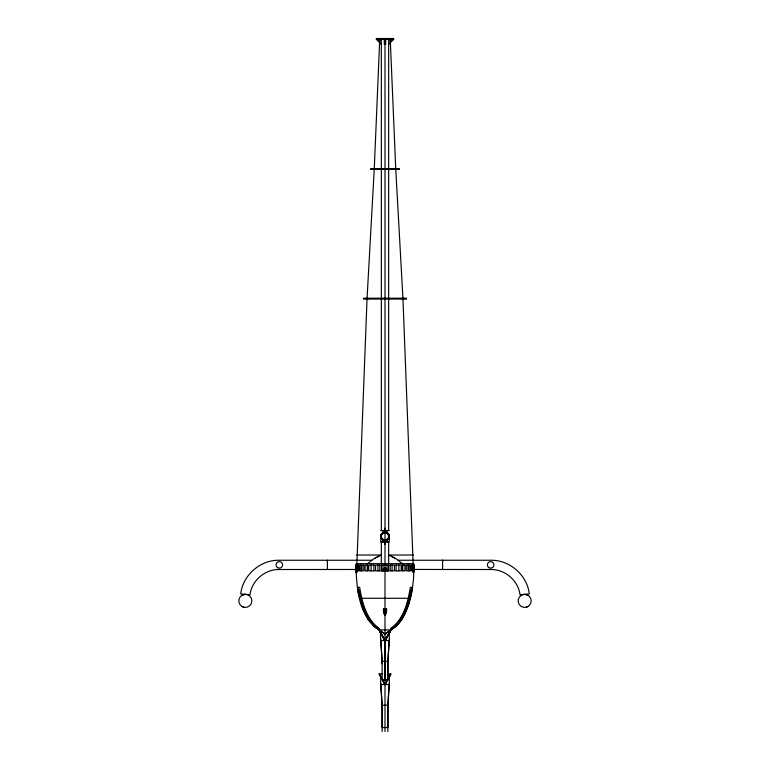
<?xml version="1.0" encoding="UTF-8"?>
<svg xmlns="http://www.w3.org/2000/svg" width="770" height="770" viewBox="0 0 770 770"><rect width="100%" height="100%" fill="white"/><g stroke="black" fill="none" stroke-linecap="round" stroke-linejoin="round"><path stroke-width="1.16" d="M327.385 560.406L327.385 561.022M356.192 568.154L356.231 564.882L356.289 569.473L279.462 569.511C265.121 569.097 251.723 580.522 249.971 594.787L240.702 593.872C242.868 575.094 260.308 559.819 279.231 560.252L371.794 560.252M380.678 678.024L380.678 676.301L380.678 684.549A43.678 1.492 87.7 0 1 382.122 705.262L382.122 731.5M380.678 634.057L380.678 632.334L379.244 629.918L373.142 625.74M385.289 672.46L385.289 674.559L384.711 674.559L384.711 667.369L385.289 667.369M385 680.083L385 570.868M385 609.821C387.628 604.979 386.8 614.248 384.913 615.259C383.017 613.238 382.671 605.595 385 609.522M385.289 668.562L385.289 641.429M385 731.5L385 684.549L389.322 676.301L389.322 684.549A43.678 1.492 -87.7 0 0 387.878 705.262L387.878 727.544L382.122 727.544L382.122 707.717A133.922 3.802 88.8 0 0 380.794 685.05M387.878 680.064L387.878 661.295A43.678 1.492 -87.7 0 1 389.322 640.582L389.322 632.334L390.756 629.918C404.933 622.295 408.957 604.768 411.623 590.195L410.622 590.195C407.946 604.373 403.567 620.591 390.765 628.907L390.765 628.503C403.711 619.176 407.917 602.265 410.333 587.318L412.633 587.318L411.95 590.195M442.615 561.022L442.615 560.252L442.615 569.473M382.122 635.519L385 641.14L390.756 629.918L379.244 629.918L380.775 633.065M384.538 684.193L379.244 673.885L382.122 673.885M356.625 570.147L367.049 298.635L374.258 168.996L379.668 41.041M413.375 570.147L402.951 298.635L395.742 168.996L390.332 41.041M413.788 572.726L413.808 563.659L356.192 563.659L356.202 572.601M389.235 640.582L389.322 639.456M389.235 684.549L389.322 683.423M380.765 536.295C380.717 533.61 383.518 531.464 386.097 532.205C390.361 533.408 389.197 538.808 389.235 542.061L380.765 542.061L380.765 536.295C380.563 541.734 389.437 541.734 389.235 536.295A4.235 4.235 0 0 0 382.882 532.628A4.235 4.235 0 0 0 382.882 539.962A4.235 4.235 0 0 0 389.235 536.295M381.468 535.352L381.468 537.239M388.532 537.239L388.532 535.352M404.51 614.45L408.957 604.113L411.902 592.12L413.529 579.04L413.808 564.882L413.711 569.444L490.538 569.511C504.879 569.097 518.277 580.522 520.029 594.787L529.298 593.872C527.132 575.094 509.692 559.819 490.769 560.252L398.206 560.252M410.333 598.29L412.316 587.318M408.36 604.113C405.338 613.132 401.093 622.429 393.191 628.185L396.589 625.74L402.402 618.291M382.161 571.398L382.911 569.588A2.156 2.156 0 0 1 387.089 569.588L387.839 571.398M389.225 633.065L390.053 631.362L389.322 633.152M390.043 631.362C387.878 635.51 391.073 629.167 389.553 632.401M385.462 684.193L390.043 675.328L389.322 677.119M380.592 632.69L379.264 629.918L385 634.653L390.756 629.918L389.283 632.776L390.736 629.918L385 633.826L379.244 629.918L385 641.14M387.791 679.65L390.756 673.885L389.331 676.763L390.756 673.885L387.878 673.885M385.029 641.073L387.878 635.519M385.626 639.447L389.322 632.584M385.626 683.413L385 684.578L384.374 683.413M389.322 676.484L390.756 673.885M387.454 679.65L387.878 678.909M386.155 638.022L387.3 636.068M387.878 679.053L387.531 679.515M386.761 680.622L388.301 678.033M389.822 40.531C391.458 44.91 390.255 37.076 390.842 41.551M382.007 534.236L382.411 533.706M387.589 538.885L387.993 538.355M379.158 41.551C379.745 37.076 378.542 44.91 380.178 40.531M388.658 44.352L393.643 39.366L393.643 38.5L376.357 38.5L376.357 39.366L381.342 44.352M367.252 563.958L373.565 558.991L378.715 556.238A164.732 46.056 -90 0 1 381.323 555.363L381.352 555.353M375.211 558.009L378.715 556.238M383.903 539.77L383.171 539.462A3.657 3.657 0 0 1 383.171 533.129L383.903 532.821M243.638 607.184L242.069 606.529A6.535 6.535 0 0 1 242.069 595.21L245.332 594.334M386.097 539.77L386.829 539.462M526.362 607.184L527.931 606.529M356.674 572.254L357.059 572.303M393.191 628.185L390.765 629.542M356.394 572.303C357.482 559.02 354.672 566.739 357.059 569.588M376.357 39.366L393.643 39.366M370.601 168.563L399.409 168.563M372.815 168.996L375.693 168.996M394.307 168.996L397.185 168.996M370.601 169.429L399.409 169.429M363.392 298.202L406.608 298.202M365.615 298.635L368.493 298.635M401.507 298.635L404.385 298.635M363.392 299.068L406.608 299.068M384.567 529.914L385.433 529.914M380.765 530.53L389.235 530.53M384.567 542.677L385.433 542.677M356.529 555.016L381.439 555.016M388.561 555.016L413.471 555.016M361.438 565.103L359.628 565.103L359.628 570.868L361.438 570.868M374.22 565.103L368.763 565.103L368.763 570.868L374.22 570.868M380.043 565.103L375.548 565.103L375.548 570.868L380.043 570.868M389.957 565.103L394.452 565.103L394.452 570.868L389.957 570.868M395.78 565.103L401.237 565.103L401.237 570.868L395.78 570.868M408.562 565.103L410.372 565.103L410.372 570.868L408.562 570.868M413.731 565.103L413.731 570.868M356.192 568.712L357.059 568.712M412.941 568.712L413.808 568.712M412.941 569.588L413.808 569.588L413.663 568.173M356.192 571.581L357.059 571.581M412.941 571.581L413.808 571.581M412.941 572.303L413.606 572.303M356.212 572.726L356.192 572.303C357.174 591.957 359.975 615.086 376.405 628.185L376.809 628.185C365.163 619.234 360.899 604.036 358.377 590.195L359.378 590.195C362.054 604.373 366.433 620.591 379.235 628.907L379.235 628.503C366.289 619.176 362.083 602.265 359.667 587.318L357.367 587.318L358.05 590.195M358.098 592.12L363.286 609.522M359.407 598.29L410.593 598.29M367.627 618.83L370.601 622.603M380.447 632.401L380.678 640.582A43.678 1.492 87.7 0 1 382.122 661.295L382.122 680.064M389.524 632.449L390.756 629.918L387.878 635.885M380.678 633.152L379.947 631.362M389.322 640.582L380.678 640.582L380.678 639.456L380.765 640.582M384.711 660.159L385.289 660.159M382.122 661.295L387.878 661.295M384.711 662.999L385.289 662.999M384.711 668.764L385.289 668.764M380.592 676.657L382.209 679.65M385 640.447L385 684.53L379.244 673.885L380.678 677.119M382.132 679.65L387.878 679.65L387.878 663.759A133.922 3.802 -88.8 0 1 389.206 641.083M389.322 684.549L380.678 684.549L380.678 683.423L380.765 684.549M382.122 705.262L387.878 705.262M376.809 628.185L379.235 629.542M524.668 594.334L527.931 595.21M388.658 555.353L388.677 555.363A164.732 46.056 90 0 1 391.266 556.238L396.435 558.991L402.749 563.958M413.326 572.254L413.606 564.882L413.663 568.154M386.097 532.821L386.829 533.129M391.285 556.238L394.789 558.009M387.589 533.706L387.993 534.236M382.007 538.355L382.411 538.885M381.699 678.033L383.239 680.622M382.7 636.068L383.845 638.022M382.122 679.053L382.469 679.515M382.122 678.909L382.546 679.65M379.244 629.918L382.122 635.885M367.896 618.83L365.144 613.777M380.678 632.584L384.374 639.447M379.244 673.885L380.717 676.734M357.684 587.318L358.416 592.12M413.375 568.703L413.375 571.581M409.053 565.103L409.053 570.868M402.951 298.202L402.951 299.068M402.758 565.103L402.758 570.868M398.86 565.103L398.86 570.868M396.088 565.103L396.088 570.868M395.742 168.563L395.742 169.429M392.084 565.103L392.084 570.868M390.197 565.103L390.197 570.868M388.658 39.366L388.658 530.53M388.658 534.168L388.658 538.423M388.658 542.061L388.658 564.16M387.878 731.5L387.878 707.717A133.922 3.802 -88.8 0 1 389.206 685.05M387.127 530.53L387.127 533.36M387.127 539.231L387.118 542.061M387.002 565.103L387.002 570.868M385.722 39.366L385.722 44.352L384.278 44.352L384.278 39.366M385.433 528.316L385.433 532.638L384.567 532.638L384.567 528.316M385.433 544.274L385.433 539.953L384.567 539.953L384.567 544.274M385.289 640.447L385.289 674.559M385 38.5L385 570.618M384.711 640.447L384.711 668.562M384.711 669.236L384.711 674.559M382.873 530.53L382.873 533.36M382.873 539.231L382.882 542.061M382.998 565.103L382.998 570.868M381.342 39.366L381.342 530.53M381.342 534.168L381.342 538.423M381.342 542.061L381.342 564.16M379.803 565.103L379.803 570.868M377.916 565.103L377.916 570.868M374.258 168.563L374.258 169.429M373.912 565.103L373.912 570.868M371.14 565.103L371.14 570.868M367.242 565.103L367.242 570.868M367.049 298.202L367.049 299.068M360.947 565.103L360.947 570.868M356.625 568.703L356.625 571.581M327.385 560.252L327.385 569.511M383.171 539.462A3.657 3.657 0 0 0 388.658 536.295A3.657 3.657 0 0 0 383.171 533.129M383.749 570.82A1.434 1.434 0 0 1 385 568.703A1.434 1.434 0 0 1 386.261 570.82M242.069 606.529A6.535 6.535 0 0 0 251.877 600.87A6.535 6.535 0 0 0 242.069 595.21M380.794 641.083A133.922 3.802 88.8 0 1 382.122 663.759M386.444 609.975L386.251 611.572A10.443 5.939 -63.7 0 1 385.375 614.383L385 615.066L384.654 614.45A10.443 5.939 63.7 0 1 383.749 611.572L383.749 609.003L385 610.321L386.251 609.003L386.444 609.975M383.556 638.195L382.151 635.385L383.575 638.109M387.849 635.385L386.453 638.291L387.849 635.385M393.557 628.185L390.765 629.754L393.566 628.185M356.443 565.103L356.269 570.868L356.443 565.103M357.28 565.103L356.731 565.103L356.731 570.868L357.28 570.868L357.28 565.103M358.791 565.103L357.858 565.103L357.858 570.868L358.791 570.868L358.791 565.103M363.786 565.103L362.035 565.103L362.035 570.868L363.786 570.868L363.767 565.103M367.588 565.103L365.086 565.103L365.086 570.868L367.588 570.868L367.588 565.103M388.561 565.103L381.439 565.103L381.439 570.868L388.561 570.868L388.561 565.103M404.914 565.103L402.412 565.103L402.412 570.868L404.914 570.868L404.914 565.103M407.965 565.103L406.214 565.103L406.233 570.868L407.965 570.868L407.965 565.103M412.142 565.103L411.209 565.103L411.209 570.868L412.142 570.868L412.142 565.103M413.269 565.103L412.72 565.103L412.72 570.868L413.269 570.868L413.269 565.103M379.235 629.754L376.443 628.185L379.235 629.754M277.71 567.711A3.272 3.272 0 0 0 282.619 564.882A3.272 3.272 0 0 0 277.71 562.052A3.272 3.272 0 0 0 277.71 567.711M521.396 606.529A6.535 6.535 0 0 0 531.204 600.87A6.535 6.535 0 0 0 521.396 595.21A6.535 6.535 0 0 0 521.396 606.529M489.017 567.711A3.272 3.272 0 0 0 493.926 564.882A3.272 3.272 0 0 0 489.017 562.052A3.272 3.272 0 0 0 489.017 567.711"/></g></svg>
